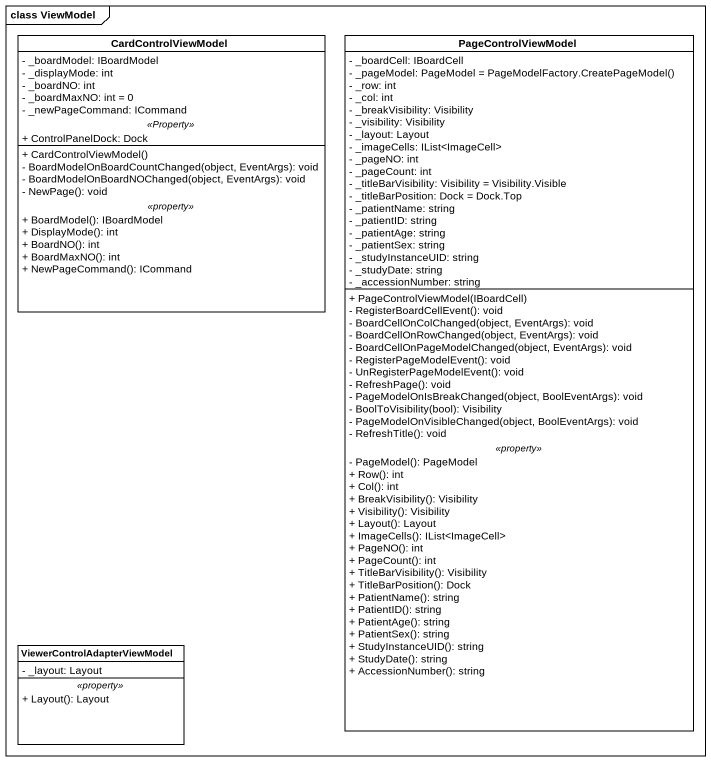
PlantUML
@startuml
mainframe class ViewModel
hide circle
hide empty members
skinparam classAttributeIconSize 0
class CardControlViewModel {
  - _boardModel: IBoardModel
  - _displayMode: int
  - _boardNO: int
  - _boardMaxNO: int = 0
  - _newPageCommand: ICommand
  .. <<Property>> ..
  + ControlPanelDock: Dock
  --
  + CardControlViewModel()
  - BoardModelOnBoardCountChanged(object, EventArgs): void
  - BoardModelOnBoardNOChanged(object, EventArgs): void
  - NewPage(): void
  .. <<property>> ..
  + BoardModel(): IBoardModel
  + DisplayMode(): int
  + BoardNO(): int
  + BoardMaxNO(): int
  + NewPageCommand(): ICommand
}
class PageControlViewModel {
  - _boardCell: IBoardCell
  {field} - _pageModel: PageModel = PageModelFactory.CreatePageModel()
  - _row: int
  - _col: int
  - _breakVisibility: Visibility
  - _visibility: Visibility
  - _layout: Layout
  - _imageCells: IList<ImageCell>
  - _pageNO: int
  - _pageCount: int
  - _titleBarVisibility: Visibility = Visibility.Visible
  - _titleBarPosition: Dock = Dock.Top
  - _patientName: string
  - _patientID: string
  - _patientAge: string
  - _patientSex: string
  - _studyInstanceUID: string
  - _studyDate: string
  - _accessionNumber: string
  --
  + PageControlViewModel(IBoardCell)
  - RegisterBoardCellEvent(): void
  - BoardCellOnColChanged(object, EventArgs): void
  - BoardCellOnRowChanged(object, EventArgs): void
  - BoardCellOnPageModelChanged(object, EventArgs): void
  - RegisterPageModelEvent(): void
  - UnRegisterPageModelEvent(): void
  - RefreshPage(): void
  - PageModelOnIsBreakChanged(object, BoolEventArgs): void
  - BoolToVisibility(bool): Visibility
  - PageModelOnVisibleChanged(object, BoolEventArgs): void
  - RefreshTitle(): void
  .. <<property>> ..
  - PageModel(): PageModel
  + Row(): int
  + Col(): int
  + BreakVisibility(): Visibility
  + Visibility(): Visibility
  + Layout(): Layout
  + ImageCells(): IList<ImageCell>
  + PageNO(): int
  + PageCount(): int
  + TitleBarVisibility(): Visibility
  + TitleBarPosition(): Dock
  + PatientName(): string
  + PatientID(): string
  + PatientAge(): string
  + PatientSex(): string
  + StudyInstanceUID(): string
  + StudyDate(): string
  + AccessionNumber(): string
}
class "ViewerControlAdapterViewModel" as ViewerControlAdapterViewMode {
  - _layout: Layout
  .. <<property>> ..
  + Layout(): Layout
}
@enduml
